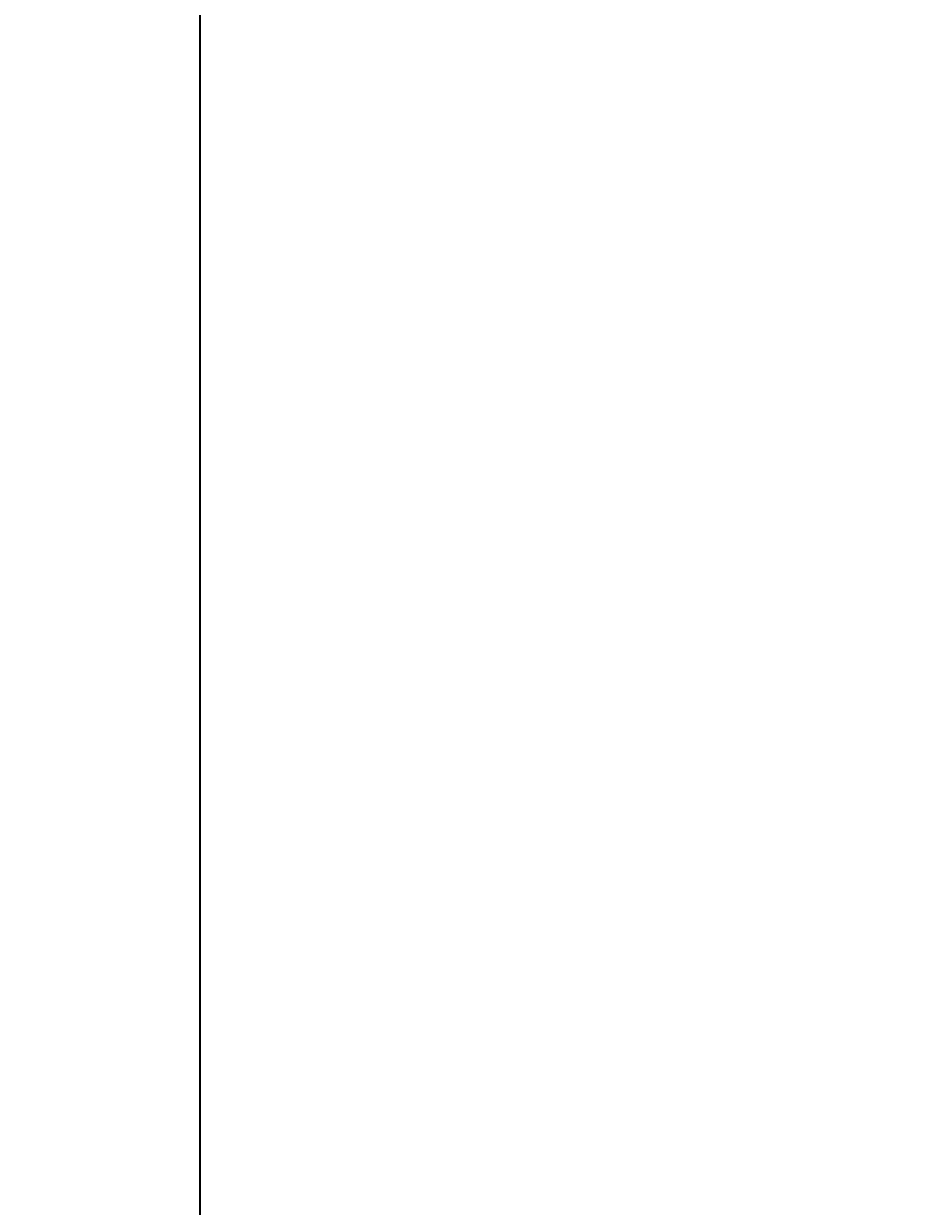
# Model space of a CAD drawing. Header units: centimetres. Extents: x 1966 to 8787, y 7398 to 12383.
# Drawn here: x 4323.65 to 4333.65, y 7766.1 to 7779.51 of the extents above; entities that cross this region are included whole.
import ezdxf
from ezdxf import colors
from ezdxf.entities.mleader import LeaderData, LeaderLine
from ezdxf.math import Vec2, Vec3

# ---------------------------------------------------------------- set-up
doc = ezdxf.new("R2010")
doc.units = ezdxf.units.CM
doc.styles.get("Standard").update_dxf_attribs({"font": 'arial.ttf', "height": 10})

msp = doc.modelspace()

# ---------------------------------------------------------------- leaders
ml = msp.add_multileader_mtext('Standard')
ml.set_content('', color=256)
ml.set_leader_properties()
ml.build(insert=Vec2(0, 0))
ml.multileader.update_dxf_attribs({"has_dogleg": 0})
ctx = ml.context
ctx.base_point, ctx.char_height, ctx.plane_origin = Vec3(4321.652, 7923.354), 48, Vec3(4325.652, 7740.823)
ctx.text_align_type = 2
notes = []
notes.append((ctx, [(0, (1, 1, 0), (4333.652, 7923.354), (-1, 0), 8, [(0, [(4325.652, 7740.823)], 0, [])])]))
ctx.mtext.insert, ctx.mtext.alignment, ctx.mtext.flow_direction = Vec3(4323.652, 7947.354), 3, 5
for ctx, leaders in notes:
    for number, flags, end, landing, length, lines in leaders:
        leader = LeaderData()
        leader.index, (leader.has_last_leader_line, leader.has_dogleg_vector, leader.attachment_direction) = number, flags
        leader.last_leader_point, leader.dogleg_vector, leader.dogleg_length = Vec3(end), Vec3(landing), length
        for number, points, colour, breaks in lines:
            line = LeaderLine()
            line.index, line.vertices, line.color, line.breaks = number, Vec3.list(points), colors.encode_raw_color(colour), breaks
            leader.lines.append(line)
        ctx.leaders.append(leader)

doc.saveas('drawing.dxf')
